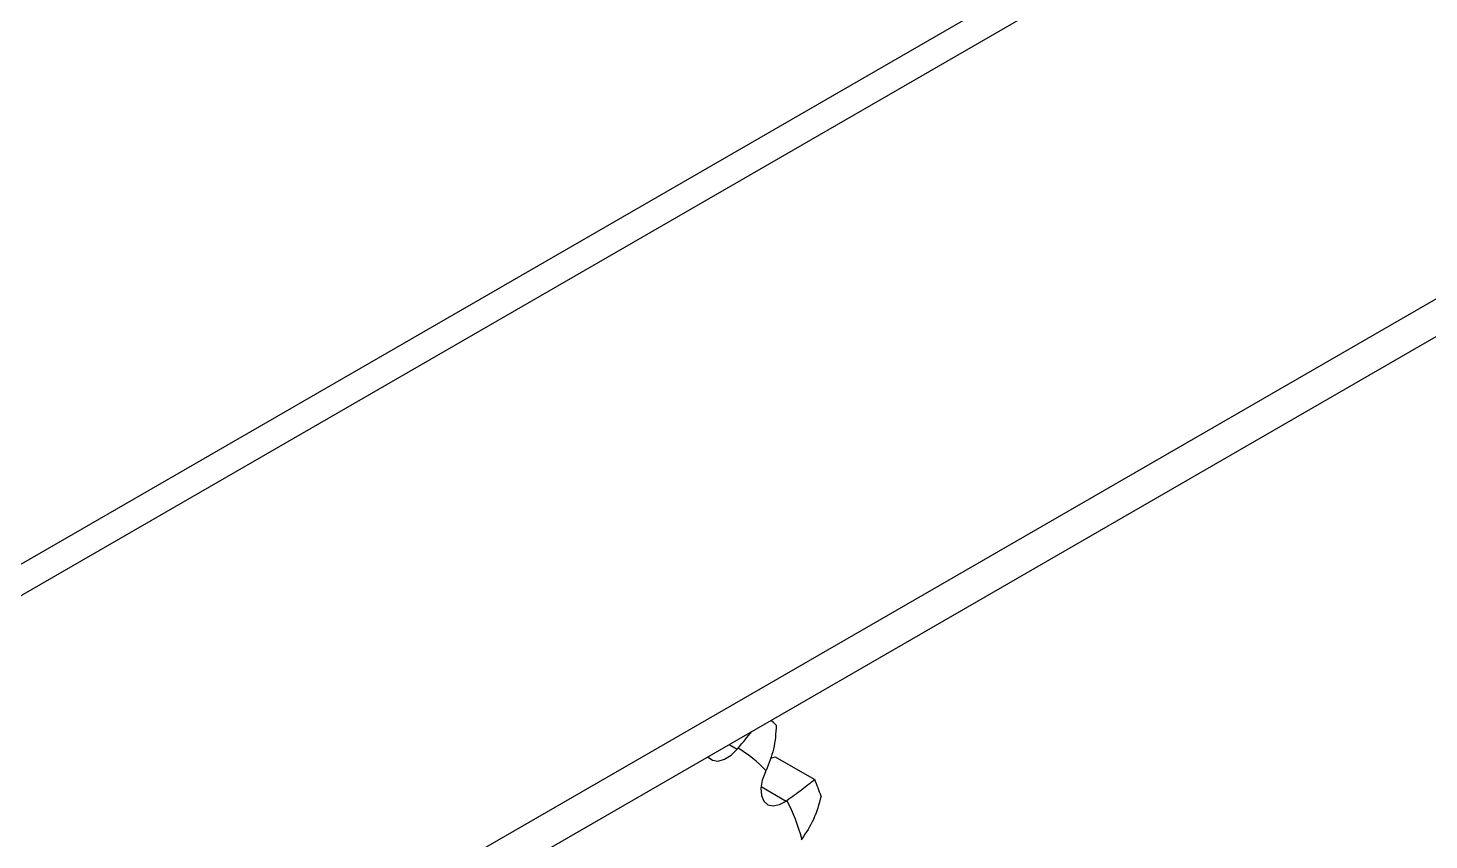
# Model space of a CAD drawing. Header units: metres. Extents: x 0 to 21025, y 0 to 14850.
# Drawn here: x 13855.4 to 13999.4, y 5373 to 5456.5 of the extents above; entities that cross this region are included whole.
import ezdxf

# ---------------------------------------------------------------- set-up
doc = ezdxf.new("R2010")
doc.units = ezdxf.units.M
doc.header["$LTSCALE"] = 25
doc.layers.add('SL4', color=4, linetype='Continuous')

msp = doc.modelspace()

# ---------------------------------------------------------------- linework, layer by layer
at = {"layer": 'SL4'}
for p, q in [((14040.434, 5508.635), (13103.535, 4967.775)), ((13108.297, 4967.303), (14045.196, 5508.163)), ((13154.595, 4940.576), (14091.494, 5481.436)), ((13154.595, 4936.687), (14091.494, 5477.548)), ((13927.481, 5382.865), (13928.316, 5382.383)), ((13932.257, 5381.576), (13931.707, 5381.436)), ((13936.277, 5379.254), (13932.257, 5381.576)), ((13930.765, 5378.537), (13933.335, 5377.054))]:
    msp.add_line(p, q, dxfattribs=at)
at = {"layer": 'SL4', "flags": 128}
for points in [[(13925.306, 5381.609), (13925.341, 5381.566), (13925.787, 5381.243), (13926.359, 5381.167), (13927.009, 5381.345), (13927.681, 5381.763), (13928.316, 5382.383)], [(13931.219, 5380.064), (13930.893, 5379.197), (13930.751, 5378.357), (13930.806, 5377.615), (13931.053, 5377.036), (13931.47, 5376.669), (13932.023, 5376.546), (13932.663, 5376.678), (13933.335, 5377.054)]]:
    msp.add_lwpolyline(points, dxfattribs=at)
at = {"layer": 'SL4'}
for centre, radius, start, end in [((13923.129, 5374.636), 13.762, 48.03771, 51.08299), ((13946.781, 5366.714), 24.217, 139.38552, 139.68238), ((13922.311, 5371.91), 12.195, 42.69497, 60.06194), ((13907.626, 5391.395), 26.173, 334.34682, 334.6287), ((13916.979, 5370.83), 21.057, 18.56036, 23.58272), ((13943.54, 5363.061), 17.319, 125.73297, 126.10417), ((13916.772, 5368.422), 18.788, 14.56516, 27.57792), ((13914.624, 5388.472), 25.461, 322.70567, 322.99278)]:
    msp.add_arc(centre, radius, start, end, dxfattribs=at)
for points, knots in [([(13932.331, 5384.869), (13932.279, 5384.037), (13932.177, 5382.422), (13931.569, 5380.912), (13931.275, 5380.18)], [0, 0, 0, 0, 0.5152633, 1, 1, 1, 1]), ([(13928.398, 5382.478), (13928.899, 5383.069), (13929.411, 5383.672), (13929.821, 5384.209), (13929.83, 5384.221)], [0, 0, 0, 0, 0.9789848, 1, 1, 1, 1]), ([(13933.425, 5377.119), (13933.96, 5377.51), (13935.063, 5378.316), (13935.864, 5378.935), (13936.277, 5379.254)], [0, 0, 0, 0, 0.4847219, 1, 1, 1, 1]), ([(13936.941, 5377.533), (13936.717, 5376.722), (13936.283, 5375.148), (13935.39, 5373.8), (13934.956, 5373.146)], [0, 0, 0, 0, 0.5152637, 1, 1, 1, 1])]:
    msp.add_open_spline(points, degree=3, knots=knots, dxfattribs=at)

doc.saveas('drawing.dxf')
